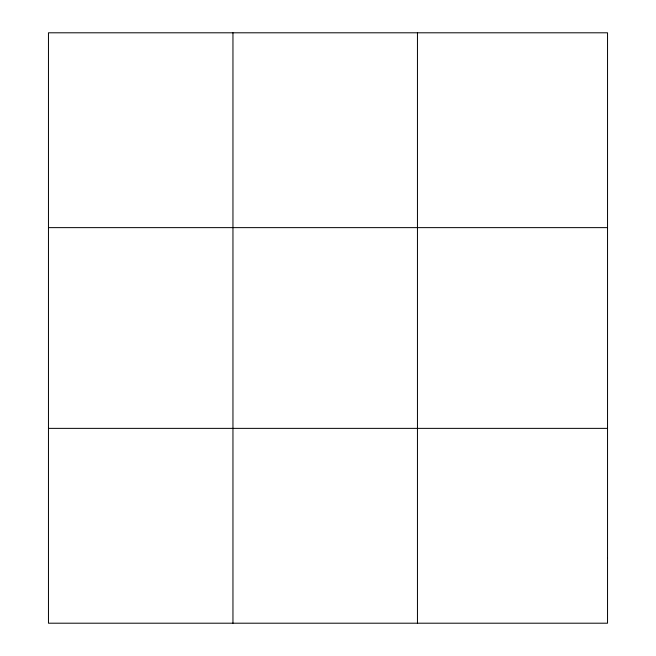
<?xml version="1.0" encoding="UTF-8"?>
<svg xmlns="http://www.w3.org/2000/svg" width="656" height="656" viewBox="0 0 656 656"><rect width="100%" height="100%" fill="white"/><g stroke="black" fill="none" stroke-linecap="round" stroke-linejoin="round"><path stroke-width="0.98" d="M232.954 32.8L232.954 623.2M417.454 32.8L417.454 623.2M48.462 227.632L607.538 227.632M48.462 428.368L607.538 428.368M607.538 558.256L607.538 623.2L48.462 623.2L48.462 32.8L607.538 32.8L607.538 558.256"/></g></svg>
